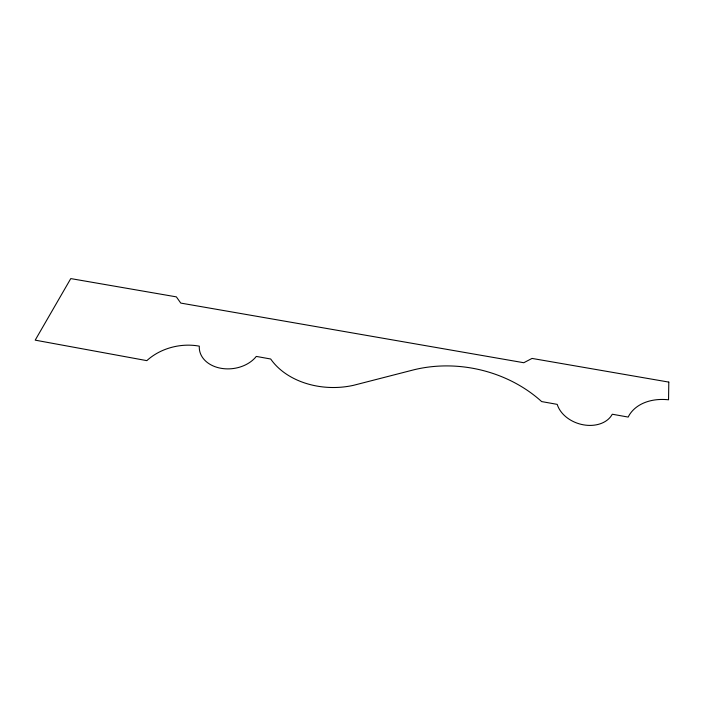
<?xml version="1.0" encoding="UTF-8"?>
<svg xmlns="http://www.w3.org/2000/svg" width="704" height="704" viewBox="0 0 704 704"><rect width="100%" height="100%" fill="white"/><g stroke="black" fill="none" stroke-linecap="round" stroke-linejoin="round"><path stroke-width="1.06" d="M668.8 382.096L668.554 399.793A48.655 35.587 22.2 0 0 628.162 417.067L612.278 414.225A29.489 22.079 17 0 1 583.414 424.82A29.489 22.079 17 0 1 557.216 404.369L541.64 401.579A121.396 99.889 11.5 0 0 414.031 369.758L353.417 385.343A70.919 53.24 -0.4 0 1 270.697 359.005L256.3 356.418A30.95 23.179 -7.3 0 1 220.933 368.28A30.95 23.179 -7.3 0 1 199.311 346.166A49.694 37.884 -11.3 0 0 146.846 360.642L35.2 340.146L70.77 278.59L176.361 296.868L180.761 303.081L523.785 362.727L532.039 358.424L668.8 382.096"/></g></svg>
